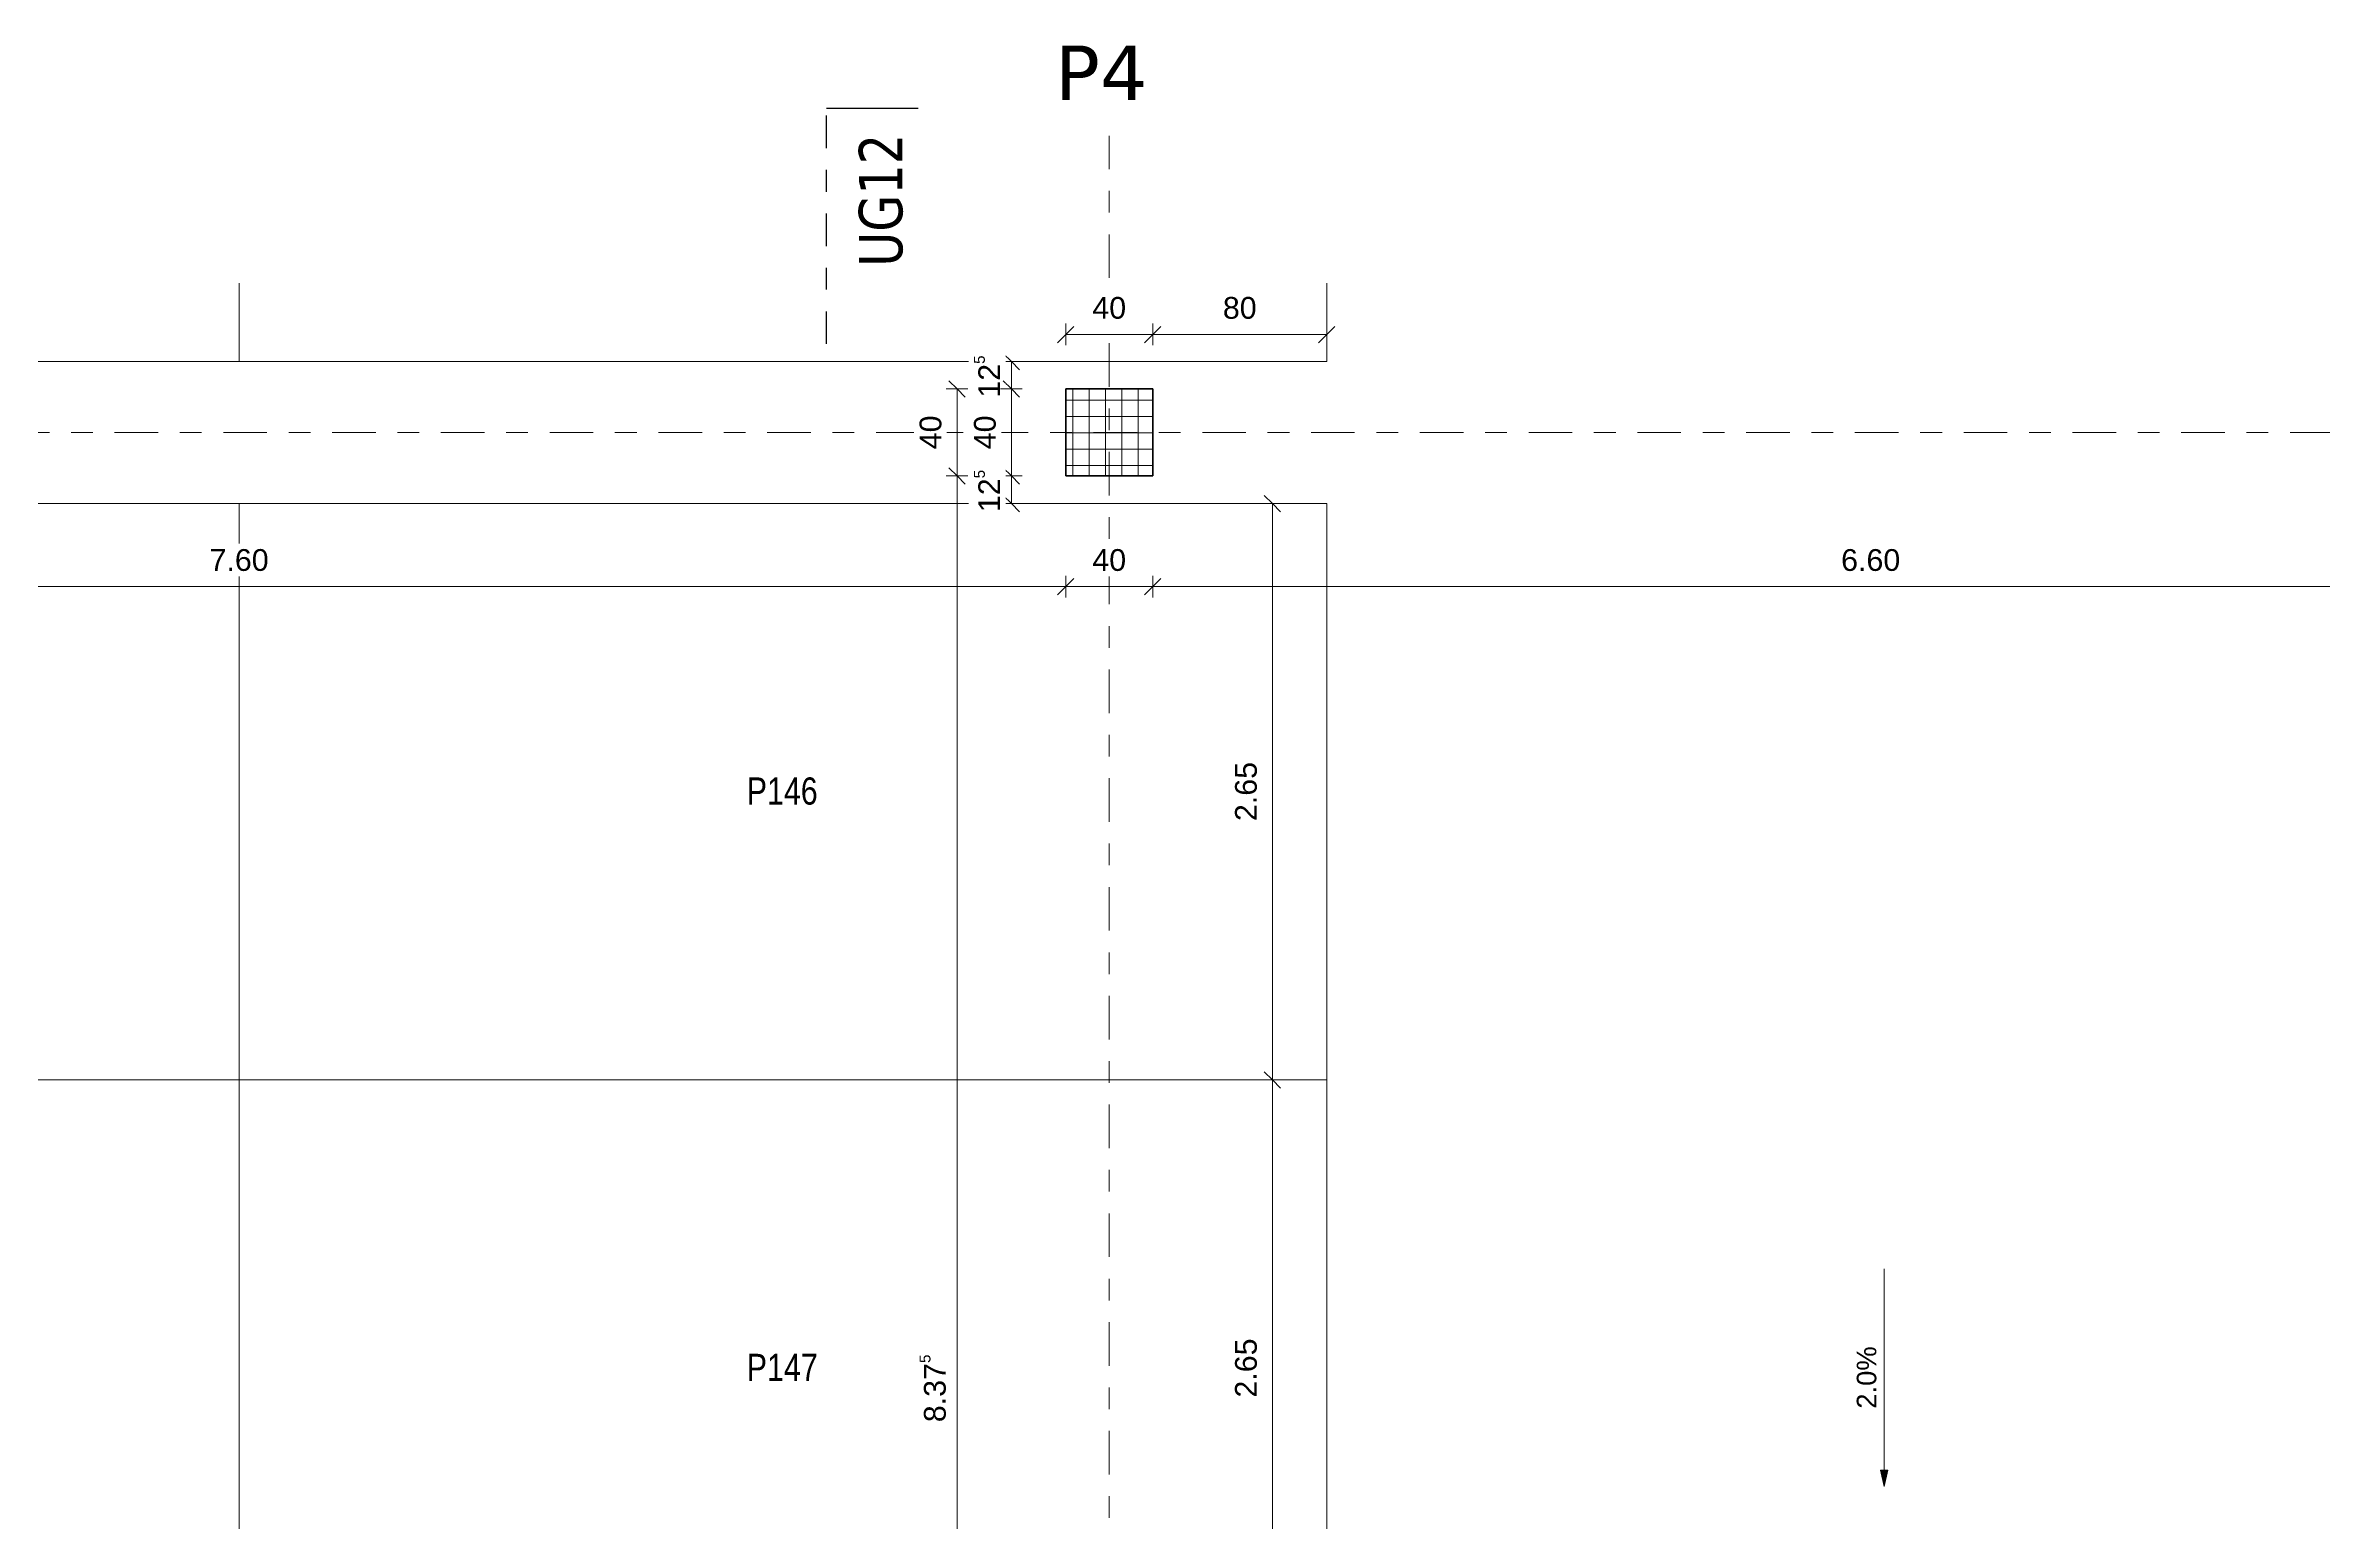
# Model space of a CAD drawing. Header units: metres. Extents: x -85.4 to -16.9, y -21.5 to 5.8.
# Drawn here: x -63.6 to -53.13, y -1.03 to 5.75 of the extents above; entities that cross this region are included whole.
import ezdxf

# ---------------------------------------------------------------- set-up
doc = ezdxf.new("R2010")
doc.units = ezdxf.units.M
for name, pattern in [('_Rasterlinie_', [0.375, 0.2, -0.05, 0.075, -0.05]), ('_Schnittlinie_', [0.3, 0.15, -0.05, 0.05, -0.05]), ('Strichpunkt - Weit', [0.5, 0.2, -0.15, 0, -0.15])]:
    doc.linetypes.add(name, pattern=pattern)
for name, color, linetype, lineweight in [('A-____-____-DIMS', 7, 'Continuous', 5), ('A-____-____-DIMS-50', 7, 'Continuous', 5), ('C-PRKG-____-IDEN', 7, 'Continuous', 5), ('C-PRKG-____-OTLN', 7, 'Continuous', 9), ('G-____-____-DIMS', 7, 'Continuous', 5), ('S-COLS-____-MCUT', 7, 'Continuous', 35), ('S-COLS-____-OTLN', 7, 'Continuous', 9), ('S-GRID-____-OTLN', 7, 'Continuous', 5)]:
    doc.layers.add(name, color=color, linetype=linetype, lineweight=lineweight)
doc.layers.add('G-____-____-SYMB', color=7, linetype='Strichpunkt - Weit', lineweight=5, true_color=0x008080)
doc.layers.add('S-GRID-____-IDEN', color=7, linetype='Continuous', lineweight=9, true_color=0x5555aa)
doc.styles.add('Arial', font='arial.ttf', dxfattribs={"height": 0.09})
doc.styles.add('Arial_2', font='arial.ttf', dxfattribs={"height": 0.1})
doc.styles.add('Arial_3', font='arial.ttf', dxfattribs={"width": 0.8, "height": 0.125})
doc.styles.add('Verdana', font='verdana.ttf', dxfattribs={"width": 0.8, "height": 0.2})
doc.styles.add('Verdana_B', font='verdana.ttf', dxfattribs={"height": 0.25})
doc.dimstyles.new('SUB_Rohbau_fein', dxfattribs={"dimscale": 0.3048, "dimtxt": 0.102026, "dimasz": 0.246063, "dimexe": 0.164042, "dimexo": 0.0625, "dimgap": 0.123031, "dimtad": 1, "dimdec": 1, "dimlfac": 100, "dimrnd": 0.5, "dimdsep": 46, "dimtxsty": 'Arial_2', "dimblk1": 'OBLIQUE', "dimblk2": 'OBLIQUE', "dimsah": 1, "dimcen": 0.09, "dimazin": 0, "dimtfac": 1, "dimtdec": 4, "dimtix": 1, "dimtmove": 0, "dimatfit": 3, "dimfxl": 0.164042, "dimfxlon": 1, "dimtvp": 1, "dimtfill": 1, "dimtolj": 1, "dimtzin": 0, "dimarcsym": 2})
doc.dimstyles.new('SUB_Rohbau_fein_1', dxfattribs={"dimscale": 0.3048, "dimtxt": 0.102026, "dimasz": 0.246063, "dimexe": 0.164042, "dimexo": 0.0625, "dimgap": 0.123031, "dimtad": 1, "dimrnd": 0.005, "dimzin": 0, "dimdsep": 46, "dimtxsty": 'Arial_2', "dimblk1": 'OBLIQUE', "dimblk2": 'OBLIQUE', "dimsah": 1, "dimcen": 0.09, "dimazin": 0, "dimtfac": 1, "dimtdec": 4, "dimtix": 1, "dimtmove": 0, "dimatfit": 3, "dimfxl": 0.164042, "dimfxlon": 1, "dimtvp": 1, "dimtfill": 1, "dimtolj": 1, "dimtzin": 0, "dimarcsym": 2})

# ---------------------------------------------------------------- blocks, each defined once
blk = doc.blocks.new('PP_Parkplatz - 2650 x 5000-8868460--01_UG_OK_FFB_AF_lu')
at = {"layer": 'C-PRKG-____-OTLN', "color": 253, "true_color": 0x999999}
for p, q in [((-62.708, 4.302), (-62.708, 4.662)), ((-62.708, 4.662), (-62.708, 4.302)), ((-62.708, 4.302), (-62.708, 4.662)), ((-57.708, 4.302), (-57.708, 4.662)), ((-57.708, 4.302), (-57.708, 4.662)), ((-57.708, 4.662), (-57.708, 4.302)), ((-57.708, 4.302), (-62.708, 4.302)), ((-62.708, 4.302), (-57.708, 4.302)), ((-57.708, 4.302), (-62.708, 4.302)), ((-62.708, 4.302), (-62.708, 4.302)), ((-57.708, 4.302), (-57.708, 4.302))]:
    blk.add_line(p, q, dxfattribs=at)
blk = doc.blocks.new('PP_Parkplatz - 2650 x 5000-V9--01_UG_OK_FFB_AF_lu')
at = {"layer": 'C-PRKG-____-OTLN', "color": 253, "true_color": 0x999999}
for p, q in [((-47.708, -1.649), (-47.708, -4.298)), ((-42.708, -1.649), (-47.708, -1.649)), ((-42.708, -1.649), (-47.708, -1.649)), ((-47.708, -1.649), (-47.708, -4.298)), ((-47.708, -4.298), (-47.708, -1.649)), ((-47.708, -1.649), (-42.708, -1.649)), ((-47.708, -1.649), (-47.708, -1.649)), ((-42.708, -1.649), (-42.708, -4.298)), ((-42.708, -4.298), (-42.708, -1.649)), ((-42.708, -1.649), (-42.708, -4.298)), ((-42.708, -1.649), (-42.708, -1.649)), ((-42.708, -4.298), (-47.708, -4.298)), ((-47.708, -4.298), (-42.708, -4.298)), ((-42.708, -4.298), (-47.708, -4.298)), ((-47.708, -4.298), (-47.708, -4.298)), ((-42.708, -4.298), (-42.708, -4.298))]:
    blk.add_line(p, q, dxfattribs=at)
blk = doc.blocks.new('PP_Parkplatz - 2650 x 5000-V10--01_UG_OK_FFB_AF_lu')
at = {"layer": 'C-PRKG-____-OTLN', "color": 253, "true_color": 0x999999}
for p, q in [((-67.708, 4.302), (-67.708, 4.662)), ((-67.708, 4.662), (-67.708, 4.302)), ((-67.708, 4.302), (-67.708, 4.662)), ((-62.708, 4.302), (-62.708, 4.662)), ((-62.708, 4.302), (-62.708, 4.662)), ((-62.708, 4.662), (-62.708, 4.302)), ((-67.708, 4.302), (-62.708, 4.302)), ((-67.708, 4.302), (-62.708, 4.302)), ((-62.708, 4.302), (-67.708, 4.302)), ((-67.708, 4.302), (-67.708, 4.302)), ((-62.708, 4.302), (-62.708, 4.302))]:
    blk.add_line(p, q, dxfattribs=at)
blk = doc.blocks.new('PP_Parkplatz - 2650 x 5000-V11--01_UG_OK_FFB_AF_lu')
at = {"layer": 'C-PRKG-____-OTLN', "color": 253, "true_color": 0x999999}
for p, q in [((-67.708, -1.649), (-62.708, -1.649)), ((-67.708, -1.649), (-67.708, -4.298)), ((-67.708, -1.649), (-67.708, -4.298)), ((-62.708, -1.649), (-67.708, -1.649)), ((-67.708, -1.649), (-62.708, -1.649)), ((-67.708, -4.298), (-67.708, -1.649)), ((-67.708, -1.649), (-67.708, -1.649)), ((-62.708, -1.649), (-62.708, -4.298)), ((-62.708, -4.298), (-62.708, -1.649)), ((-62.708, -1.649), (-62.708, -4.298)), ((-62.708, -1.649), (-62.708, -1.649)), ((-67.708, -4.298), (-62.708, -4.298)), ((-67.708, -4.298), (-62.708, -4.298)), ((-62.708, -4.298), (-67.708, -4.298)), ((-67.708, -4.298), (-67.708, -4.298)), ((-62.708, -4.298), (-62.708, -4.298))]:
    blk.add_line(p, q, dxfattribs=at)
blk = doc.blocks.new('Schnitt - Name _Anfang-23756349--01_UG_OK_FFB_AF_lu')
at = {"layer": 'G-____-____-SYMB', "color": 1, "linetype": 'Continuous', "lineweight": 30, "true_color": 0xff0000}
blk.add_line((0, 0.00843), (0, 0), dxfattribs=at)
blk = doc.blocks.new('DIMBLOCK87--01_UG_OK_FFB_AF_lu')
at = {"layer": 'A-____-____-DIMS-50'}
for p, q in [((-59.158, 4.302), (-59.208, 4.302)), ((-59.158, 4.302), (-59.196, 4.339)), ((-59.158, 4.302), (-59.158, 4.177)), ((-59.158, 4.302), (-59.121, 4.264)), ((-59.158, 4.302), (-59.108, 4.302)), ((-59.158, 4.177), (-59.196, 4.214)), ((-59.158, 4.177), (-59.208, 4.177)), ((-59.158, 4.177), (-59.121, 4.139)), ((-59.158, 4.177), (-59.108, 4.177))]:
    blk.add_line(p, q, dxfattribs=at)
at = {"layer": 'A-____-____-DIMS-50', "color": 0, "insert": (-59.33, 4.136), "char_height": 0.1, "width": 0.24852, "attachment_point": 1, "rotation": 90, "line_spacing_factor": 0.941778, "style": 'Arial_2', "bg_fill": 3, "box_fill_scale": 1.25, "bg_fill_color": 256, "bg_fill_true_color": 13158600, "bg_fill_transparency": 0}
blk.add_mtext('12\\A2\\H0.5x;\\S5^  ;\\H2x;', dxfattribs=at)
blk = doc.blocks.new('_Oblique')
at = {"color": 0, "linetype": 'ByBlock', "lineweight": -2}
blk.add_line((-0.5, -0.5), (0.5, 0.5), dxfattribs=at)
blk = doc.blocks.new('DIMBLOCK88--01_UG_OK_FFB_AF_lu')
at = {"layer": 'A-____-____-DIMS-50'}
for p, q in [((-59.158, 4.177), (-59.196, 4.214)), ((-59.158, 4.177), (-59.208, 4.177)), ((-59.158, 4.177), (-59.158, 3.777)), ((-59.158, 4.177), (-59.121, 4.139)), ((-59.158, 4.177), (-59.108, 4.177)), ((-59.158, 3.777), (-59.208, 3.777)), ((-59.158, 3.777), (-59.196, 3.814)), ((-59.158, 3.777), (-59.121, 3.739)), ((-59.158, 3.777), (-59.108, 3.777))]:
    blk.add_line(p, q, dxfattribs=at)
at = {"layer": 'A-____-____-DIMS-50', "color": 0, "insert": (-59.33, 3.899), "char_height": 0.1, "width": 0.18609, "attachment_point": 1, "rotation": 90, "line_spacing_factor": 0.941778, "style": 'Arial_2', "bg_fill": 3, "box_fill_scale": 1.25, "bg_fill_color": 256, "bg_fill_true_color": 13158600, "bg_fill_transparency": 0}
blk.add_mtext('40', dxfattribs=at)
blk = doc.blocks.new('DIMBLOCK89--01_UG_OK_FFB_AF_lu')
at = {"layer": 'A-____-____-DIMS-50'}
for p, q in [((-59.158, 3.777), (-59.208, 3.777)), ((-59.158, 3.777), (-59.196, 3.814)), ((-59.158, 3.777), (-59.158, 3.65)), ((-59.158, 3.777), (-59.121, 3.739)), ((-59.158, 3.777), (-59.108, 3.777)), ((-59.158, 3.65), (-59.196, 3.687)), ((-59.158, 3.65), (-59.208, 3.65)), ((-59.158, 3.65), (-59.121, 3.612)), ((-59.158, 3.65), (-59.108, 3.65))]:
    blk.add_line(p, q, dxfattribs=at)
at = {"layer": 'A-____-____-DIMS-50', "color": 0, "insert": (-59.33, 3.61), "char_height": 0.1, "width": 0.24852, "attachment_point": 1, "rotation": 90, "line_spacing_factor": 0.941778, "style": 'Arial_2', "bg_fill": 3, "box_fill_scale": 1.25, "bg_fill_color": 256, "bg_fill_true_color": 13158600, "bg_fill_transparency": 0}
blk.add_mtext('12\\A2\\H0.5x;\\S5^  ;\\H2x;', dxfattribs=at)
blk = doc.blocks.new('DIMBLOCK90--01_UG_OK_FFB_AF_lu')
at = {"layer": 'A-____-____-DIMS-50'}
for p, q in [((-58.908, 4.427), (-58.946, 4.389)), ((-58.908, 4.427), (-58.908, 4.477)), ((-58.908, 4.427), (-58.871, 4.464)), ((-58.908, 4.427), (-58.508, 4.427)), ((-58.908, 4.427), (-58.908, 4.377)), ((-58.508, 4.427), (-58.546, 4.389)), ((-58.508, 4.427), (-58.508, 4.477)), ((-58.508, 4.427), (-58.471, 4.464)), ((-58.508, 4.427), (-58.508, 4.377))]:
    blk.add_line(p, q, dxfattribs=at)
at = {"layer": 'A-____-____-DIMS-50', "color": 0, "insert": (-58.786, 4.599), "char_height": 0.1, "width": 0.18609, "attachment_point": 1, "line_spacing_factor": 0.941778, "style": 'Arial_2', "bg_fill": 3, "box_fill_scale": 1.25, "bg_fill_color": 256, "bg_fill_true_color": 13158600, "bg_fill_transparency": 0}
blk.add_mtext('40', dxfattribs=at)
blk = doc.blocks.new('DIMBLOCK91--01_UG_OK_FFB_AF_lu')
at = {"layer": 'A-____-____-DIMS-50'}
for p, q in [((-58.508, 4.427), (-58.546, 4.389)), ((-58.508, 4.427), (-58.508, 4.477)), ((-58.508, 4.427), (-58.471, 4.464)), ((-58.508, 4.427), (-57.708, 4.427)), ((-58.508, 4.427), (-58.508, 4.377)), ((-57.708, 4.427), (-57.746, 4.389)), ((-57.708, 4.427), (-57.708, 4.477)), ((-57.708, 4.427), (-57.671, 4.464)), ((-57.708, 4.427), (-57.708, 4.377))]:
    blk.add_line(p, q, dxfattribs=at)
at = {"layer": 'A-____-____-DIMS-50', "color": 0, "insert": (-58.186, 4.599), "char_height": 0.1, "width": 0.18609, "attachment_point": 1, "line_spacing_factor": 0.941778, "style": 'Arial_2', "bg_fill": 3, "box_fill_scale": 1.25, "bg_fill_color": 256, "bg_fill_true_color": 13158600, "bg_fill_transparency": 0}
blk.add_mtext('80', dxfattribs=at)
blk = doc.blocks.new('DIMBLOCK128--01_UG_OK_FFB_AF_lu')
at = {"layer": 'A-____-____-DIMS-50'}
for p, q in [((-59.408, 4.177), (-59.446, 4.214)), ((-59.408, 4.177), (-59.458, 4.177)), ((-59.408, 4.177), (-59.408, 3.777)), ((-59.408, 4.177), (-59.371, 4.139)), ((-59.408, 4.177), (-59.358, 4.177)), ((-59.408, 3.777), (-59.458, 3.777)), ((-59.408, 3.777), (-59.446, 3.814)), ((-59.408, 3.777), (-59.371, 3.739)), ((-59.408, 3.777), (-59.358, 3.777))]:
    blk.add_line(p, q, dxfattribs=at)
at = {"layer": 'A-____-____-DIMS-50', "color": 0, "insert": (-59.58, 3.899), "char_height": 0.1, "width": 0.18609, "attachment_point": 1, "rotation": 90, "line_spacing_factor": 0.941778, "style": 'Arial_2', "bg_fill": 3, "box_fill_scale": 1.25, "bg_fill_color": 256, "bg_fill_true_color": 13158600, "bg_fill_transparency": 0}
blk.add_mtext('40', dxfattribs=at)
blk = doc.blocks.new('DIMBLOCK129--01_UG_OK_FFB_AF_lu')
at = {"layer": 'A-____-____-DIMS-50'}
for p, q in [((-59.408, 3.777), (-59.458, 3.777)), ((-59.408, 3.777), (-59.446, 3.814)), ((-59.408, 3.777), (-59.408, -4.598)), ((-59.408, 3.777), (-59.371, 3.739)), ((-59.408, 3.777), (-59.358, 3.777)), ((-59.408, -4.598), (-59.458, -4.598)), ((-59.408, -4.598), (-59.446, -4.561)), ((-59.408, -4.598), (-59.371, -4.636)), ((-59.408, -4.598), (-59.358, -4.598))]:
    blk.add_line(p, q, dxfattribs=at)
at = {"layer": 'A-____-____-DIMS-50', "color": 0, "insert": (-59.58, -0.573), "char_height": 0.1, "width": 0.38809, "attachment_point": 1, "rotation": 90, "line_spacing_factor": 0.941778, "style": 'Arial_2', "bg_fill": 3, "box_fill_scale": 1.25, "bg_fill_color": 256, "bg_fill_true_color": 13158600, "bg_fill_transparency": 0}
blk.add_mtext('8.37\\A2\\H0.5x;\\S5^  ;\\H2x;', dxfattribs=at)
blk = doc.blocks.new('DIMBLOCK216--01_UG_OK_FFB_AF_lu')
at = {"layer": 'A-____-____-DIMS-50'}
for p, q in [((-57.958, 3.65), (-57.996, 3.687)), ((-57.958, 3.65), (-58.008, 3.65)), ((-57.958, 3.65), (-57.958, 1)), ((-57.958, 3.65), (-57.921, 3.612)), ((-57.958, 3.65), (-57.908, 3.65)), ((-57.958, 1), (-58.008, 1)), ((-57.958, 1), (-57.996, 1.038)), ((-57.958, 1), (-57.921, 0.963)), ((-57.958, 1), (-57.908, 1))]:
    blk.add_line(p, q, dxfattribs=at)
at = {"layer": 'A-____-____-DIMS-50', "color": 0, "insert": (-58.13, 2.19), "char_height": 0.1, "width": 0.32565, "attachment_point": 1, "rotation": 90, "line_spacing_factor": 0.941778, "style": 'Arial_2', "bg_fill": 3, "box_fill_scale": 1.25, "bg_fill_color": 256, "bg_fill_true_color": 13158600, "bg_fill_transparency": 0}
blk.add_mtext('2.65', dxfattribs=at)
blk = doc.blocks.new('DIMBLOCK217--01_UG_OK_FFB_AF_lu')
at = {"layer": 'A-____-____-DIMS-50'}
for p, q in [((-57.958, 1), (-58.008, 1)), ((-57.958, 1), (-57.996, 1.038)), ((-57.958, 1), (-57.958, -1.649)), ((-57.958, 1), (-57.921, 0.963)), ((-57.958, 1), (-57.908, 1)), ((-57.958, -1.649), (-58.008, -1.649)), ((-57.958, -1.649), (-57.996, -1.611)), ((-57.958, -1.649), (-57.921, -1.686)), ((-57.958, -1.649), (-57.908, -1.649))]:
    blk.add_line(p, q, dxfattribs=at)
at = {"layer": 'A-____-____-DIMS-50', "color": 0, "insert": (-58.13, -0.46), "char_height": 0.1, "width": 0.32565, "attachment_point": 1, "rotation": 90, "line_spacing_factor": 0.941778, "style": 'Arial_2', "bg_fill": 3, "box_fill_scale": 1.25, "bg_fill_color": 256, "bg_fill_true_color": 13158600, "bg_fill_transparency": 0}
blk.add_mtext('2.65', dxfattribs=at)
blk = doc.blocks.new('DIMBLOCK231--01_UG_OK_FFB_AF_lu')
at = {"layer": 'A-____-____-DIMS-50'}
for p, q in [((-66.508, 3.268), (-66.546, 3.23)), ((-66.508, 3.268), (-66.508, 3.318)), ((-66.508, 3.268), (-66.471, 3.305)), ((-66.508, 3.268), (-58.908, 3.268)), ((-66.508, 3.268), (-66.508, 3.218)), ((-58.908, 3.268), (-58.946, 3.23)), ((-58.908, 3.268), (-58.908, 3.318)), ((-58.908, 3.268), (-58.871, 3.305)), ((-58.908, 3.268), (-58.908, 3.218))]:
    blk.add_line(p, q, dxfattribs=at)
at = {"layer": 'A-____-____-DIMS-50', "color": 0, "insert": (-62.844, 3.44), "char_height": 0.1, "width": 0.32565, "attachment_point": 1, "line_spacing_factor": 0.941778, "style": 'Arial_2', "bg_fill": 3, "box_fill_scale": 1.25, "bg_fill_color": 256, "bg_fill_true_color": 13158600, "bg_fill_transparency": 0}
blk.add_mtext('7.60', dxfattribs=at)
blk = doc.blocks.new('DIMBLOCK232--01_UG_OK_FFB_AF_lu')
at = {"layer": 'A-____-____-DIMS-50'}
for p, q in [((-58.908, 3.268), (-58.946, 3.23)), ((-58.908, 3.268), (-58.908, 3.318)), ((-58.908, 3.268), (-58.871, 3.305)), ((-58.908, 3.268), (-58.508, 3.268)), ((-58.908, 3.268), (-58.908, 3.218)), ((-58.508, 3.268), (-58.546, 3.23)), ((-58.508, 3.268), (-58.508, 3.318)), ((-58.508, 3.268), (-58.471, 3.305)), ((-58.508, 3.268), (-58.508, 3.218))]:
    blk.add_line(p, q, dxfattribs=at)
at = {"layer": 'A-____-____-DIMS-50', "color": 0, "insert": (-58.786, 3.44), "char_height": 0.1, "width": 0.18609, "attachment_point": 1, "line_spacing_factor": 0.941778, "style": 'Arial_2', "bg_fill": 3, "box_fill_scale": 1.25, "bg_fill_color": 256, "bg_fill_true_color": 13158600, "bg_fill_transparency": 0}
blk.add_mtext('40', dxfattribs=at)
blk = doc.blocks.new('DIMBLOCK233--01_UG_OK_FFB_AF_lu')
at = {"layer": 'A-____-____-DIMS-50'}
for p, q in [((-58.508, 3.268), (-58.546, 3.23)), ((-58.508, 3.268), (-58.508, 3.318)), ((-58.508, 3.268), (-58.471, 3.305)), ((-58.508, 3.268), (-51.908, 3.268)), ((-58.508, 3.268), (-58.508, 3.218)), ((-51.908, 3.268), (-51.946, 3.23)), ((-51.908, 3.268), (-51.908, 3.318)), ((-51.908, 3.268), (-51.871, 3.305)), ((-51.908, 3.268), (-51.908, 3.218))]:
    blk.add_line(p, q, dxfattribs=at)
at = {"layer": 'A-____-____-DIMS-50', "color": 0, "insert": (-55.344, 3.44), "char_height": 0.1, "width": 0.32565, "attachment_point": 1, "line_spacing_factor": 0.941778, "style": 'Arial_2', "bg_fill": 3, "box_fill_scale": 1.25, "bg_fill_color": 256, "bg_fill_true_color": 13158600, "bg_fill_transparency": 0}
blk.add_mtext('6.60', dxfattribs=at)

msp = doc.modelspace()

# ---------------------------------------------------------------- hatches: boundary and pattern name
at = {"layer": 'G-____-____-DIMS'}
msp.add_hatch(color=256, dxfattribs=at).paths.add_polyline_path([(-55.146, -0.8682), (-55.1294, -0.7932), (-55.1627, -0.7932)])
at = {"layer": 'S-COLS-____-OTLN'}
h = msp.add_hatch(dxfattribs=at)
h.set_pattern_fill('FP_2', color=256, style=0, pattern_type=2)
h.set_pattern_definition([(0, (0, 0), (0, 0.075), []), (90, (0, 0), (-0.075, 5e-18), [])])
h.paths.add_polyline_path([(-58.908, 3.7766), (-58.508, 3.7766), (-58.508, 4.1766), (-58.908, 4.1766)])

# ---------------------------------------------------------------- linework, layer by layer
at = {"layer": 'G-____-____-DIMS'}
for p, q in [((-55.1294, -0.7932), (-55.1627, -0.7932)), ((-55.1627, -0.7932), (-55.146, -0.8682)), ((-55.146, -0.8682), (-55.1294, -0.7932))]:
    msp.add_line(p, q, dxfattribs=at)
at = {"layer": 'G-____-____-SYMB', "color": 1, "linetype": '_Schnittlinie_', "lineweight": 30, "true_color": 0xff0000}
msp.add_line((-60.0078, 4.3829), (-60.0078, 5.4646), dxfattribs=at)
at = {"layer": 'S-COLS-____-MCUT'}
for p, q in [((-58.508, 4.1766), (-58.908, 4.1766)), ((-58.908, 4.1766), (-58.908, 3.7766)), ((-58.508, 3.7766), (-58.508, 4.1766)), ((-58.908, 3.7766), (-58.508, 3.7766))]:
    msp.add_line(p, q, dxfattribs=at)
at = {"layer": 'S-GRID-____-OTLN', "color": 8, "linetype": '_Rasterlinie_', "true_color": 0x808080}
for p, q in [((-58.708, -7.8134), (-58.708, 5.3402)), ((-80.7802, 3.9766), (-33.0021, 3.9766))]:
    msp.add_line(p, q, dxfattribs=at)

# ---------------------------------------------------------------- block references
at = {"layer": 'C-PRKG-____-OTLN', "color": 253, "true_color": 0x999999}
for name, p in [('PP_Parkplatz - 2650 x 5000-V10--01_UG_OK_FFB_AF_lu', (0, 0)), ('PP_Parkplatz - 2650 x 5000-8868460--01_UG_OK_FFB_AF_lu', (0, 0)), ('PP_Parkplatz - 2650 x 5000-V11--01_UG_OK_FFB_AF_lu', (0, 5.2989)), ('PP_Parkplatz - 2650 x 5000-V9--01_UG_OK_FFB_AF_lu', (-15, 5.2989)), ('PP_Parkplatz - 2650 x 5000-V11--01_UG_OK_FFB_AF_lu', (0, 2.6495)), ('PP_Parkplatz - 2650 x 5000-V9--01_UG_OK_FFB_AF_lu', (-15, 2.6495))]:
    msp.add_blockref(name, p, dxfattribs=at)
at = {"layer": 'G-____-____-SYMB', "color": 1, "linetype": 'Continuous', "lineweight": 30, "true_color": 0xff0000, "xscale": 49.99999999999998, "yscale": 49.99999999999998, "zscale": 49.99999999999998, "rotation": 269.9999999999997}
msp.add_blockref('Schnitt - Name _Anfang-23756349--01_UG_OK_FFB_AF_lu', (-60.0078, 5.4646), dxfattribs=at)

# ---------------------------------------------------------------- texts
at = {"layer": 'G-____-____-DIMS', "insert": (-55.2721, -0.511), "char_height": 0.09, "width": 0.342666, "attachment_point": 1, "rotation": 90, "line_spacing_factor": 0.941778, "style": 'Arial', "bg_fill": 3, "box_fill_scale": 1.25, "bg_fill_color": 256, "bg_fill_true_color": 13158600, "bg_fill_transparency": 0}
msp.add_mtext('2.0%', dxfattribs=at)
at = {"layer": 'G-____-____-SYMB', "color": 1, "linetype": 'Continuous', "true_color": 0xff0000, "insert": (-59.8593, 4.7384), "char_height": 0.2, "width": 0.740759, "attachment_point": 1, "rotation": 90, "style": 'Verdana'}
msp.add_mtext('UG12', dxfattribs=at)
at = {"layer": 'S-GRID-____-IDEN', "color": 8, "lineweight": 5, "true_color": 0x808080, "insert": (-58.9578, 5.7547), "char_height": 0.25, "width": 0.601266, "attachment_point": 1, "style": 'Verdana_B'}
msp.add_mtext('P4', dxfattribs=at)

# ---------------------------------------------------------------- next in the draw order: linework, layer by layer
at = {"layer": 'G-____-____-DIMS'}
msp.add_line((-55.146, 0.1318), (-55.146, -0.8682), dxfattribs=at)

# ---------------------------------------------------------------- next in the draw order: texts
at = {"layer": 'C-PRKG-____-IDEN', "char_height": 0.125, "width": 0.391223, "attachment_point": 1, "style": 'Arial_3', "bg_fill": 3, "box_fill_scale": 1.25, "bg_fill_color": 256, "bg_fill_true_color": 13158600, "bg_fill_transparency": 0}
for s, insert in [('P146', (-60.3746, 2.3907)), ('P147', (-60.3746, -0.2588))]:
    msp.add_mtext(s, dxfattribs=dict(at, insert=insert))

# ---------------------------------------------------------------- next in the draw order: dimensions: what is measured, and where the dimension line sits
at = {"layer": 'A-____-____-DIMS'}
dim = msp.add_linear_dim(base=(-58.508, 4.4266), p1=(-58.908, 4.3766), p2=(-58.508, 4.3766), dimstyle='SUB_Rohbau_fein', override={"dimpost": '<>', "dimfxl": 0.4}, dxfattribs=at)
dim.commit()
dim.dimension.update_dxf_attribs({"geometry": 'DIMBLOCK90--01_UG_OK_FFB_AF_lu', "text_midpoint": (-58.708, 4.5151)})
dim = msp.add_linear_dim(base=(-59.158, 4.1766), p1=(-59.108, 4.3016), p2=(-59.108, 4.1766), angle=90, text='\\A1;12\\Q;{\\A1;{\\H0.5x;\\S5^ ;}}', dimstyle='SUB_Rohbau_fein', override={"dimpost": '<>', "dimfxl": 0.125}, dxfattribs=at)
dim.commit()
dim.dimension.update_dxf_attribs({"geometry": 'DIMBLOCK87--01_UG_OK_FFB_AF_lu', "text_midpoint": (-59.2457, 4.2391)})
dim = msp.add_linear_dim(base=(-57.958, 1.0005), p1=(-57.908, 3.6499), p2=(-57.908, 1.0005), angle=90, dimstyle='SUB_Rohbau_fein_1', override={"dimpost": '<>', "dimfxl": 2.649455}, dxfattribs=at)
dim.commit()
dim.dimension.update_dxf_attribs({"geometry": 'DIMBLOCK216--01_UG_OK_FFB_AF_lu', "text_midpoint": (-58.0466, 2.3252)})

# ---------------------------------------------------------------- next in the draw order: dimensions: what is measured, and where the dimension line sits
dim = msp.add_linear_dim(base=(-57.708, 4.4266), p1=(-58.508, 4.3766), p2=(-57.708, 4.4766), dimstyle='SUB_Rohbau_fein', override={"dimpost": '<>', "dimfxl": 0.806226}, dxfattribs=at)
dim.commit()
dim.dimension.update_dxf_attribs({"geometry": 'DIMBLOCK91--01_UG_OK_FFB_AF_lu', "text_midpoint": (-58.108, 4.5151)})
for base, p1, p2, dimstyle, override, picture, middle in [((-59.158, 3.7766), (-59.108, 4.1766), (-59.108, 3.7766), 'SUB_Rohbau_fein', {"dimpost": '<>', "dimfxl": 0.4}, 'DIMBLOCK88--01_UG_OK_FFB_AF_lu', (-59.2466, 3.9766)), ((-57.958, -1.649), (-57.908, 1.0005), (-57.908, -1.649), 'SUB_Rohbau_fein_1', {"dimpost": '<>', "dimfxl": 2.649455}, 'DIMBLOCK217--01_UG_OK_FFB_AF_lu', (-58.0466, -0.3243))]:
    dim = msp.add_linear_dim(base=base, p1=p1, p2=p2, angle=90, dimstyle=dimstyle, override=override, dxfattribs=at)
    dim.commit()
    dim.dimension.update_dxf_attribs({"geometry": picture, "text_midpoint": middle})

# ---------------------------------------------------------------- next in the draw order: dimensions: what is measured, and where the dimension line sits
dim = msp.add_linear_dim(base=(-59.158, 3.6499), p1=(-59.108, 3.7766), p2=(-59.108, 3.6499), angle=90, text='\\A1;12\\Q;{\\A1;{\\H0.5x;\\S5^ ;}}', dimstyle='SUB_Rohbau_fein', override={"dimpost": '<>', "dimfxl": 0.126634}, dxfattribs=at)
dim.commit()
dim.dimension.update_dxf_attribs({"geometry": 'DIMBLOCK89--01_UG_OK_FFB_AF_lu', "text_midpoint": (-59.2457, 3.7132)})

# ---------------------------------------------------------------- next in the draw order: dimensions: what is measured, and where the dimension line sits
dim = msp.add_linear_dim(base=(-59.408, 3.7766), p1=(-59.358, 4.1766), p2=(-59.358, 3.7766), angle=90, dimstyle='SUB_Rohbau_fein', override={"dimpost": '<>', "dimfxl": 0.4}, dxfattribs=at)
dim.commit()
dim.dimension.update_dxf_attribs({"geometry": 'DIMBLOCK128--01_UG_OK_FFB_AF_lu', "text_midpoint": (-59.4966, 3.9766)})

# ---------------------------------------------------------------- next in the draw order: dimensions: what is measured, and where the dimension line sits
dim = msp.add_linear_dim(base=(-59.408, -4.5984), p1=(-59.358, 3.7766), p2=(-59.358, -4.5984), angle=90, text='\\A1;8.37\\Q;{\\A1;{\\H0.5x;\\S5^ ;}}', dimstyle='SUB_Rohbau_fein_1', override={"dimpost": '<>', "dimfxl": 8.375}, dxfattribs=at)
dim.commit()
dim.dimension.update_dxf_attribs({"geometry": 'DIMBLOCK129--01_UG_OK_FFB_AF_lu', "text_midpoint": (-59.4966, -0.4109)})

# ---------------------------------------------------------------- next in the draw order: dimensions: what is measured, and where the dimension line sits
dim = msp.add_linear_dim(base=(-58.908, 3.2675), p1=(-66.508, 3.3175), p2=(-58.908, 3.3175), dimstyle='SUB_Rohbau_fein_1', override={"dimpost": '<>', "dimfxl": 7.6}, dxfattribs=at)
dim.commit()
dim.dimension.update_dxf_attribs({"geometry": 'DIMBLOCK231--01_UG_OK_FFB_AF_lu', "text_midpoint": (-62.708, 3.3561)})

# ---------------------------------------------------------------- next in the draw order: dimensions: what is measured, and where the dimension line sits
dim = msp.add_linear_dim(base=(-58.508, 3.2675), p1=(-58.908, 3.3175), p2=(-58.508, 3.3175), dimstyle='SUB_Rohbau_fein', override={"dimpost": '<>', "dimfxl": 0.4}, dxfattribs=at)
dim.commit()
dim.dimension.update_dxf_attribs({"geometry": 'DIMBLOCK232--01_UG_OK_FFB_AF_lu', "text_midpoint": (-58.708, 3.3561)})

# ---------------------------------------------------------------- next in the draw order: dimensions: what is measured, and where the dimension line sits
dim = msp.add_linear_dim(base=(-51.908, 3.2675), p1=(-58.508, 3.3175), p2=(-51.908, 3.3175), dimstyle='SUB_Rohbau_fein_1', override={"dimpost": '<>', "dimfxl": 6.6}, dxfattribs=at)
dim.commit()
dim.dimension.update_dxf_attribs({"geometry": 'DIMBLOCK233--01_UG_OK_FFB_AF_lu', "text_midpoint": (-55.208, 3.3561)})

doc.saveas('drawing.dxf')
